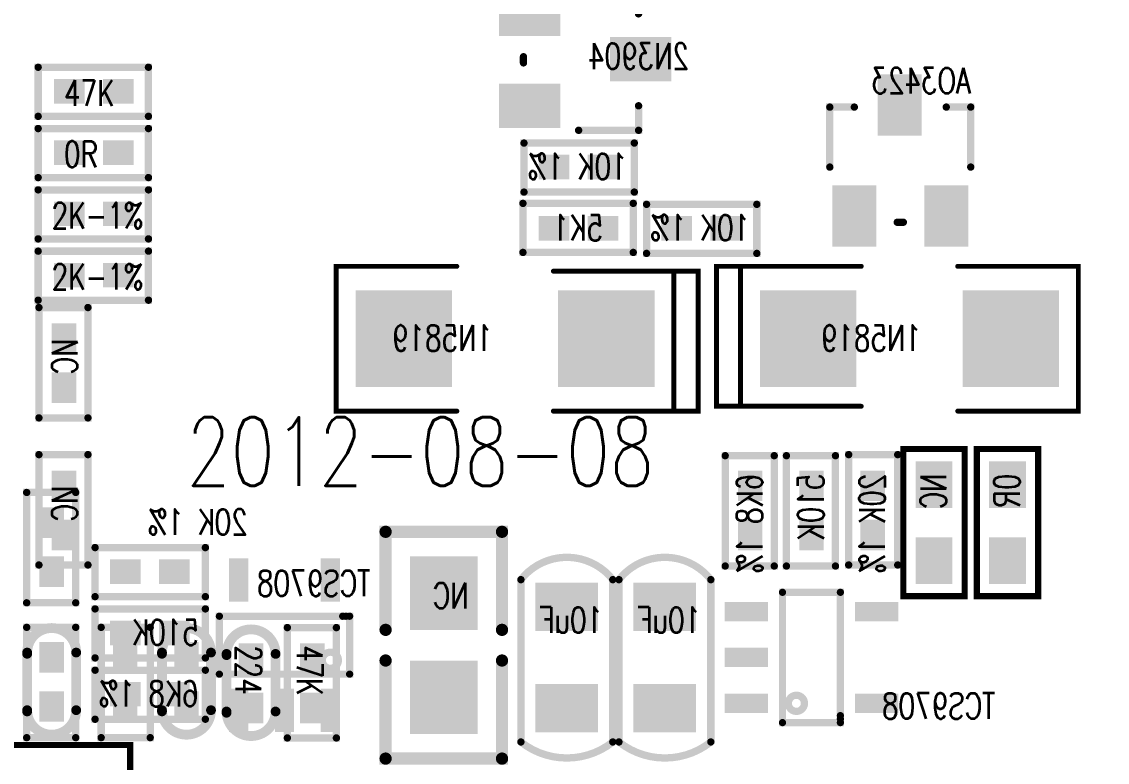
# Model space of a CAD drawing. Extents: x -10 to 105, y 1 to 70.
# Drawn here: x 19.44 to 41.95, y 19.93 to 35.27 of the extents above; entities that cross this region are included whole.
import ezdxf

# ---------------------------------------------------------------- set-up
doc = ezdxf.new("R2010")
doc.units = 0
doc.header["$MEASUREMENT"] = 0
doc.layers.get('0').update_dxf_attribs({"color": 4, "linetype": 'CONTINUOUS'})
for name, color, linetype in [('ATTRIBUTE_126', 56, 'CONTINUOUS'), ('ATTRIBUTE_129', 56, 'CONTINUOUS'), ('DRIL_PLTE_THRU_01', 16, 'CONTINUOUS'), ('DRIL_PLTE_THRU_02', 3, 'CONTINUOUS'), ('DRIL_PLTE_THRU_03', 96, 'CONTINUOUS'), ('DRIL_PLTE_THRU_04', 146, 'CONTINUOUS'), ('DRIL_PLTE_THRU_05', 2, 'CONTINUOUS'), ('DRIL_PLTE_THRU_06', 186, 'CONTINUOUS'), ('PADS_BOT', 150, 'CONTINUOUS'), ('PADS_INNER', 1, 'CONTINUOUS'), ('PADS_TOP', 1, 'CONTINUOUS'), ('PART_BOT_2DLINE_00', 56, 'CONTINUOUS'), ('PART_BOT_2DLINE_126', 56, 'CONTINUOUS'), ('PART_TOP_2DLINE_00', 56, 'CONTINUOUS'), ('TEXT_126', 56, 'CONTINUOUS')]:
    doc.layers.add(name, color=color, linetype=linetype)
doc.styles.add('W0$1016', font='simplex', dxfattribs={"width": 0.75})
doc.styles.add('W0$254', font='simplex', dxfattribs={"width": 0.75})

# ---------------------------------------------------------------- blocks, each defined once
blk = doc.blocks.new('SMOOTH_0$2032')
at = {"const_width": 0.1016}
blk.add_lwpolyline([(-0.0508, 0, 1), (0.0508, 0, 1)], format="xyb", close=True, dxfattribs=at)
blk = doc.blocks.new('PART_BODY_TOP_5733')
at = {"layer": 'PART_TOP_2DLINE_00', "const_width": 0.2032}
for points in [[(-0.6096, -0.508, -1), (-0.6096, 0.508)], [(0.5842, 0.508, -1), (0.5842, -0.508)]]:
    blk.add_lwpolyline(points, format="xyb", dxfattribs=at)
for points in [[(-0.6096, 0.508), (0.5842, 0.508)], [(-0.5842, -0.508), (0.6096, -0.508)]]:
    blk.add_lwpolyline(points, dxfattribs=at)
at = {"layer": 'PART_TOP_2DLINE_00'}
for p in [(-0.6096, 0.508), (-0.6096, 0.508), (0.5842, 0.508), (0.5842, 0.508), (-0.6096, -0.508), (-0.5842, -0.508), (0.5842, -0.508), (0.6096, -0.508)]:
    blk.add_blockref('SMOOTH_0$2032', p, dxfattribs=at)
blk = doc.blocks.new('DRIL_HOLE_0')
blk.add_lwpolyline([(0, 0, 1), (0, 0, 1)], format="xyb", close=True)
blk = doc.blocks.new('PAD_0')
blk.add_lwpolyline([(0, 0, 1), (0, 0, 1)], format="xyb", close=True)
blk = doc.blocks.new('PAD_2')
at = {"const_width": 0.508}
blk.add_lwpolyline([(-0.3175, 0), (0.3175, 0)], dxfattribs=at)
blk = doc.blocks.new('STK_TOP_8')
at = {"layer": 'DRIL_PLTE_THRU_01'}
blk.add_blockref('DRIL_HOLE_0', (0, 0), dxfattribs=at)
at = {"layer": 'DRIL_PLTE_THRU_02'}
blk.add_blockref('DRIL_HOLE_0', (0, 0), dxfattribs=at)
at = {"layer": 'DRIL_PLTE_THRU_03'}
blk.add_blockref('DRIL_HOLE_0', (0, 0), dxfattribs=at)
at = {"layer": 'DRIL_PLTE_THRU_04'}
blk.add_blockref('DRIL_HOLE_0', (0, 0), dxfattribs=at)
at = {"layer": 'DRIL_PLTE_THRU_05'}
blk.add_blockref('DRIL_HOLE_0', (0, 0), dxfattribs=at)
at = {"layer": 'DRIL_PLTE_THRU_06'}
blk.add_blockref('DRIL_HOLE_0', (0, 0), dxfattribs=at)
at = {"layer": 'PADS_BOT'}
blk.add_blockref('PAD_0', (0, 0), dxfattribs=at)
at = {"layer": 'PADS_INNER'}
blk.add_blockref('PAD_0', (0, 0), dxfattribs=at)
at = {"layer": 'PADS_TOP'}
blk.add_blockref('PAD_2', (0, 0), dxfattribs=at)
blk = doc.blocks.new('SYM_TOP_9')
for name, p in [('PART_BODY_TOP_5733', (0, 0)), ('STK_TOP_8', (-0.508, 0)), ('STK_TOP_8', (0.508, 0))]:
    blk.add_blockref(name, p)
blk = doc.blocks.new('PART_TOP_57')
blk.add_blockref('SYM_TOP_9', (0, 0))
blk = doc.blocks.new('PART_TOP_118')
blk.add_blockref('SYM_TOP_9', (0, 0))
blk = doc.blocks.new('SMOOTH_0$1524')
at = {"const_width": 0.0762}
blk.add_lwpolyline([(-0.0381, 0, 1), (0.0381, 0, 1)], format="xyb", close=True, dxfattribs=at)
blk = doc.blocks.new('PART_BODY_BOT_5731')
at = {"layer": 'PART_BOT_2DLINE_00', "const_width": 0.1524}
blk.add_lwpolyline([(-1.132078, -0.498094), (-1.132078, 0.517906), (1.153922, 0.517906), (1.153922, -0.498094)], close=True, dxfattribs=at)
at = {"layer": 'PART_BOT_2DLINE_00'}
for p in [(-1.132078, 0.517906), (1.153922, 0.517906), (-1.132078, -0.498094), (1.153922, -0.498094)]:
    blk.add_blockref('SMOOTH_0$1524', p, dxfattribs=at)
blk = doc.blocks.new('STK_BOT_8')
at = {"layer": 'DRIL_PLTE_THRU_01'}
blk.add_blockref('DRIL_HOLE_0', (0, 0), dxfattribs=at)
at = {"layer": 'DRIL_PLTE_THRU_02'}
blk.add_blockref('DRIL_HOLE_0', (0, 0), dxfattribs=at)
at = {"layer": 'DRIL_PLTE_THRU_03'}
blk.add_blockref('DRIL_HOLE_0', (0, 0), dxfattribs=at)
at = {"layer": 'DRIL_PLTE_THRU_04'}
blk.add_blockref('DRIL_HOLE_0', (0, 0), dxfattribs=at)
at = {"layer": 'DRIL_PLTE_THRU_05'}
blk.add_blockref('DRIL_HOLE_0', (0, 0), dxfattribs=at)
at = {"layer": 'DRIL_PLTE_THRU_06'}
blk.add_blockref('DRIL_HOLE_0', (0, 0), dxfattribs=at)
at = {"layer": 'PADS_BOT'}
blk.add_blockref('PAD_2', (0, 0), dxfattribs=at)
at = {"layer": 'PADS_INNER'}
blk.add_blockref('PAD_0', (0, 0), dxfattribs=at)
at = {"layer": 'PADS_TOP'}
blk.add_blockref('PAD_0', (0, 0), dxfattribs=at)
blk = doc.blocks.new('SYM_BOT_7')
for name, p in [('PART_BODY_BOT_5731', (0, 0)), ('STK_BOT_8', (-0.508, 0)), ('STK_BOT_8', (0.508, 0))]:
    blk.add_blockref(name, p)
blk = doc.blocks.new('PART_BOT_123')
blk.add_blockref('SYM_BOT_7', (0, 0))
blk = doc.blocks.new('PART_BODY_TOP_5731')
at = {"layer": 'PART_TOP_2DLINE_00', "const_width": 0.1524}
blk.add_lwpolyline([(-1.132078, -0.498094), (-1.132078, 0.517906), (1.153922, 0.517906), (1.153922, -0.498094)], close=True, dxfattribs=at)
at = {"layer": 'PART_TOP_2DLINE_00'}
for p in [(-1.132078, 0.517906), (1.153922, 0.517906), (-1.132078, -0.498094), (1.153922, -0.498094)]:
    blk.add_blockref('SMOOTH_0$1524', p, dxfattribs=at)
blk = doc.blocks.new('SYM_TOP_7')
for name, p in [('PART_BODY_TOP_5731', (0, 0)), ('STK_TOP_8', (-0.508, 0)), ('STK_TOP_8', (0.508, 0))]:
    blk.add_blockref(name, p)
blk = doc.blocks.new('PART_TOP_188')
blk.add_blockref('SYM_TOP_7', (0, 0))
blk = doc.blocks.new('PART_TOP_194')
blk.add_blockref('SYM_TOP_7', (0, 0))
at = {"layer": 'ATTRIBUTE_126', "style": 'W0$1016', "width": 0.75}
blk.add_text('47K', height=0.5334, rotation=180, dxfattribs=at).set_placement((0.79, 0.323))
blk = doc.blocks.new('PART_BOT_196')
blk.add_blockref('SYM_BOT_7', (0, 0))
blk = doc.blocks.new('PART_TOP_237')
blk.add_blockref('SYM_TOP_7', (0, 0))
at = {"layer": 'ATTRIBUTE_126', "style": 'W0$1016', "width": 0.75}
blk.add_text('NC', height=0.5334, rotation=180, dxfattribs=at).set_placement((0.508, 0.254))
blk = doc.blocks.new('PART_TOP_238')
blk.add_blockref('SYM_TOP_7', (0, 0))
at = {"layer": 'ATTRIBUTE_126', "style": 'W0$1016', "width": 0.75}
blk.add_text('2K-1%', height=0.5334, rotation=180, dxfattribs=at).set_placement((0.87376, 0.29972))
blk = doc.blocks.new('PART_TOP_239')
blk.add_blockref('SYM_TOP_7', (0, 0))
at = {"layer": 'ATTRIBUTE_126', "style": 'W0$1016', "width": 0.75}
blk.add_text('NC', height=0.5334, rotation=180, dxfattribs=at).set_placement((0.508, 0.254))
blk = doc.blocks.new('PART_TOP_240')
blk.add_blockref('SYM_TOP_7', (0, 0))
at = {"layer": 'ATTRIBUTE_126', "style": 'W0$1016', "width": 0.75}
blk.add_text('2K-1%', height=0.5334, rotation=180, dxfattribs=at).set_placement((0.87376, 0.29972))
blk = doc.blocks.new('PART_TOP_243')
blk.add_blockref('SYM_TOP_7', (0, 0))
at = {"layer": 'ATTRIBUTE_126', "style": 'W0$1016', "width": 0.75}
blk.add_text('0R', height=0.5334, rotation=180, dxfattribs=at).set_placement((0.61976, 0.29972))
blk = doc.blocks.new('PART_TOP_244')
blk.add_blockref('SYM_TOP_7', (0, 0))
at = {"layer": 'ATTRIBUTE_126', "style": 'W0$1016', "width": 0.75}
blk.add_text('47K', height=0.5334, rotation=180, dxfattribs=at).set_placement((0.61976, 0.29972))
blk = doc.blocks.new('PART_BOT_267')
blk.add_blockref('SYM_BOT_7', (0, 0))
at = {"layer": 'ATTRIBUTE_129', "style": 'W0$1016', "width": 0.75}
blk.add_text('20K 1%', height=0.5334, rotation=180, dxfattribs=at).set_placement((0.762, 0.254))
blk = doc.blocks.new('PART_BOT_269')
blk.add_blockref('SYM_BOT_7', (0, 0))
at = {"layer": 'ATTRIBUTE_129', "style": 'W0$1016', "width": 0.75}
blk.add_text('6K8 1%', height=0.5334, rotation=180, dxfattribs=at).set_placement((1.016, 0.254))
blk = doc.blocks.new('PART_BOT_270')
blk.add_blockref('SYM_BOT_7', (0, 0))
at = {"layer": 'ATTRIBUTE_129', "style": 'W0$1016', "width": 0.75}
blk.add_text('510K', height=0.5334, dxfattribs=at).set_placement((-0.762, -0.254))
blk = doc.blocks.new('SMOOTH_0$254')
at = {"const_width": 0.127}
blk.add_lwpolyline([(-0.0635, 0, 1), (0.0635, 0, 1)], format="xyb", close=True, dxfattribs=at)
blk = doc.blocks.new('PART_BODY_BOT_5760')
at = {"layer": 'PART_BOT_2DLINE_00', "const_width": 0.254}
for points in [[(-0.3175, 1.2065), (-2.3495, 1.2065), (-2.3495, -1.2065), (-0.3175, -1.2065)], [(0.3175, 1.2065), (2.3495, 1.2065), (2.3495, -1.2065), (0.3175, -1.2065)]]:
    blk.add_lwpolyline(points, dxfattribs=at)
at = {"layer": 'PART_BOT_2DLINE_00'}
for p in [(-2.3495, 1.2065), (-0.3175, 1.2065), (0.3175, 1.2065), (2.3495, 1.2065), (-2.3495, -1.2065), (-0.3175, -1.2065), (0.3175, -1.2065), (2.3495, -1.2065)]:
    blk.add_blockref('SMOOTH_0$254', p, dxfattribs=at)
blk = doc.blocks.new('PAD_31')
at = {"const_width": 1.397}
blk.add_lwpolyline([(-0.762, 0), (0.762, 0)], dxfattribs=at)
blk = doc.blocks.new('STK_BOT_44')
at = {"layer": 'DRIL_PLTE_THRU_01'}
blk.add_blockref('DRIL_HOLE_0', (0, 0), dxfattribs=at)
at = {"layer": 'DRIL_PLTE_THRU_02'}
blk.add_blockref('DRIL_HOLE_0', (0, 0), dxfattribs=at)
at = {"layer": 'DRIL_PLTE_THRU_03'}
blk.add_blockref('DRIL_HOLE_0', (0, 0), dxfattribs=at)
at = {"layer": 'DRIL_PLTE_THRU_04'}
blk.add_blockref('DRIL_HOLE_0', (0, 0), dxfattribs=at)
at = {"layer": 'DRIL_PLTE_THRU_05'}
blk.add_blockref('DRIL_HOLE_0', (0, 0), dxfattribs=at)
at = {"layer": 'DRIL_PLTE_THRU_06'}
blk.add_blockref('DRIL_HOLE_0', (0, 0), dxfattribs=at)
at = {"layer": 'PADS_BOT'}
blk.add_blockref('PAD_31', (0, 0), dxfattribs=at)
at = {"layer": 'PADS_INNER'}
blk.add_blockref('PAD_0', (0, 0), dxfattribs=at)
at = {"layer": 'PADS_TOP'}
blk.add_blockref('PAD_0', (0, 0), dxfattribs=at)
blk = doc.blocks.new('SYM_BOT_36')
for name, p in [('PART_BODY_BOT_5760', (0, 0)), ('STK_BOT_44', (-1.0795, 0)), ('STK_BOT_44', (1.0795, 0))]:
    blk.add_blockref(name, p)
blk = doc.blocks.new('PART_BOT_271')
blk.add_blockref('SYM_BOT_36', (0, 0))
at = {"layer": 'ATTRIBUTE_129', "style": 'W0$1016', "width": 0.75}
blk.add_text('NC', height=0.5334, rotation=270, dxfattribs=at).set_placement((0.762, 0.508))
blk = doc.blocks.new('PART_BOT_272')
blk.add_blockref('SYM_BOT_7', (0, 0))
at = {"layer": 'ATTRIBUTE_129', "style": 'W0$1016', "width": 0.75}
blk.add_text('20K 1%', height=0.5334, rotation=180, dxfattribs=at).set_placement((2.032, -0.762))
blk = doc.blocks.new('PART_BOT_273')
blk.add_blockref('SYM_BOT_7', (0, 0))
at = {"layer": 'ATTRIBUTE_129', "style": 'W0$1016', "width": 0.75}
blk.add_text('6K8 1%', height=0.5334, dxfattribs=at).set_placement((-0.762, -0.254))
blk = doc.blocks.new('PART_BOT_274')
blk.add_blockref('SYM_BOT_7', (0, 0))
at = {"layer": 'ATTRIBUTE_129', "style": 'W0$1016', "width": 0.75}
blk.add_text('510K', height=0.5334, rotation=180, dxfattribs=at).set_placement((1.016, 0.254))
blk = doc.blocks.new('SMOOTH_0$127')
at = {"const_width": 0.0635}
blk.add_lwpolyline([(-0.03175, 0, 1), (0.03175, 0, 1)], format="xyb", close=True, dxfattribs=at)
blk = doc.blocks.new('PART_BODY_BOT_5761')
at = {"layer": 'PART_BOT_2DLINE_00', "const_width": 0.127}
blk.add_lwpolyline([(-6.385, -8.509), (-6.385, -1.524), (-5.25, -1.524), (-5.25, 0.381), (-6.385, 0.381), (-6.385, 8.636), (6.315, 8.636), (6.315, -8.509)], close=True, dxfattribs=at)
at = {"layer": 'PART_BOT_2DLINE_00'}
blk.add_blockref('SMOOTH_0$127', (6.315, 8.636), dxfattribs=at)
blk = doc.blocks.new('SYM_BOT_37')
blk.add_blockref('PART_BODY_BOT_5761', (0, 0))
blk = doc.blocks.new('PART_BOT_306')
blk.add_blockref('SYM_BOT_37', (0, 0))
blk = doc.blocks.new('SMOOTH_0$150114')
at = {"const_width": 0.075057}
blk.add_lwpolyline([(-0.037528, 0, 1), (0.037528, 0, 1)], format="xyb", close=True, dxfattribs=at)
blk = doc.blocks.new('PART_BODY_BOT_5750')
at = {"layer": 'PART_BOT_2DLINE_126', "const_width": 0.15}
blk.add_lwpolyline([(-1.275, 0.6), (1.35, 0.6), (1.35, -0.6), (-1.35, -0.6), (-1.35, 0.6), (-1.206, 0.6)], close=True, dxfattribs=at)
blk.add_lwpolyline([(-0.783, -0.312, 1), (-1.117, -0.312, 1)], format="xyb", close=True, dxfattribs=at)
at = {"layer": 'PART_BOT_2DLINE_126'}
for p in [(-1.35, 0.6), (-1.275, 0.6), (-1.206, 0.6), (1.35, 0.6), (-1.35, -0.6), (1.35, -0.6)]:
    blk.add_blockref('SMOOTH_0$150114', p, dxfattribs=at)
blk = doc.blocks.new('PAD_21')
at = {"const_width": 0.4}
blk.add_lwpolyline([(-0.45, 0), (0.45, 0)], dxfattribs=at)
blk = doc.blocks.new('STK_BOT_31')
at = {"layer": 'DRIL_PLTE_THRU_01'}
blk.add_blockref('DRIL_HOLE_0', (0, 0), dxfattribs=at)
at = {"layer": 'DRIL_PLTE_THRU_02'}
blk.add_blockref('DRIL_HOLE_0', (0, 0), dxfattribs=at)
at = {"layer": 'DRIL_PLTE_THRU_03'}
blk.add_blockref('DRIL_HOLE_0', (0, 0), dxfattribs=at)
at = {"layer": 'DRIL_PLTE_THRU_04'}
blk.add_blockref('DRIL_HOLE_0', (0, 0), dxfattribs=at)
at = {"layer": 'DRIL_PLTE_THRU_05'}
blk.add_blockref('DRIL_HOLE_0', (0, 0), dxfattribs=at)
at = {"layer": 'DRIL_PLTE_THRU_06'}
blk.add_blockref('DRIL_HOLE_0', (0, 0), dxfattribs=at)
at = {"layer": 'PADS_BOT', "rotation": 90}
blk.add_blockref('PAD_21', (0, 0), dxfattribs=at)
at = {"layer": 'PADS_INNER'}
blk.add_blockref('PAD_0', (0, 0), dxfattribs=at)
at = {"layer": 'PADS_TOP'}
blk.add_blockref('PAD_0', (0, 0), dxfattribs=at)
blk = doc.blocks.new('SYM_BOT_26')
for name, p in [('STK_BOT_31', (-0.95, 1.35)), ('STK_BOT_31', (0.95, 1.35)), ('PART_BODY_BOT_5750', (0, 0)), ('STK_BOT_31', (-0.95, -1.35)), ('STK_BOT_31', (0, -1.35)), ('STK_BOT_31', (0.95, -1.35))]:
    blk.add_blockref(name, p)
blk = doc.blocks.new('PART_BOT_307')
blk.add_blockref('SYM_BOT_26', (0, 0))
at = {"layer": 'ATTRIBUTE_129', "style": 'W0$1016', "width": 0.75}
blk.add_text('TCS9708', height=0.5334, rotation=270, dxfattribs=at).set_placement((-1.27, 3.81))
blk = doc.blocks.new('PART_BOT_308')
blk.add_blockref('SYM_BOT_26', (0, 0))
at = {"layer": 'ATTRIBUTE_129', "style": 'W0$1016', "width": 0.75}
blk.add_text('TCS9708', height=0.5334, dxfattribs=at).set_placement((-1.778, 1.016))
blk = doc.blocks.new('PART_TOP_314')
blk.add_blockref('SYM_TOP_9', (0, 0))
at = {"layer": 'ATTRIBUTE_126', "style": 'W0$1016', "width": 0.75}
blk.add_text('224', height=0.5334, dxfattribs=at).set_placement((-0.79, -0.323))
blk = doc.blocks.new('PART_BODY_BOT_5732')
at = {"layer": 'PART_BOT_2DLINE_00', "const_width": 0.1524}
blk.add_lwpolyline([(-1.750822, 0.96266), (1.61183, 0.96266, -0.486113236), (1.61183, -0.94234), (-1.750822, -0.94234, -0.348726164)], format="xyb", close=True, dxfattribs=at)
at = {"layer": 'PART_BOT_2DLINE_00'}
for p in [(-1.750822, 0.96266), (1.61183, 0.96266), (-1.750822, -0.94234), (1.61183, -0.94234)]:
    blk.add_blockref('SMOOTH_0$1524', p, dxfattribs=at)
blk = doc.blocks.new('PAD_8')
at = {"const_width": 0.999998}
blk.add_lwpolyline([(-0.649986, 0), (0.649986, 0)], dxfattribs=at)
blk = doc.blocks.new('STK_BOT_9')
at = {"layer": 'DRIL_PLTE_THRU_01'}
blk.add_blockref('DRIL_HOLE_0', (0, 0), dxfattribs=at)
at = {"layer": 'DRIL_PLTE_THRU_02'}
blk.add_blockref('DRIL_HOLE_0', (0, 0), dxfattribs=at)
at = {"layer": 'DRIL_PLTE_THRU_03'}
blk.add_blockref('DRIL_HOLE_0', (0, 0), dxfattribs=at)
at = {"layer": 'DRIL_PLTE_THRU_04'}
blk.add_blockref('DRIL_HOLE_0', (0, 0), dxfattribs=at)
at = {"layer": 'DRIL_PLTE_THRU_05'}
blk.add_blockref('DRIL_HOLE_0', (0, 0), dxfattribs=at)
at = {"layer": 'DRIL_PLTE_THRU_06'}
blk.add_blockref('DRIL_HOLE_0', (0, 0), dxfattribs=at)
at = {"layer": 'PADS_BOT', "rotation": 90}
blk.add_blockref('PAD_8', (0, 0), dxfattribs=at)
at = {"layer": 'PADS_INNER'}
blk.add_blockref('PAD_0', (0, 0), dxfattribs=at)
at = {"layer": 'PADS_TOP'}
blk.add_blockref('PAD_0', (0, 0), dxfattribs=at)
blk = doc.blocks.new('SYM_BOT_8')
for name, p in [('STK_BOT_9', (-1.050036, 0.004572)), ('STK_BOT_9', (1.050036, 0.004572)), ('PART_BODY_BOT_5732', (0, 0))]:
    blk.add_blockref(name, p)
blk = doc.blocks.new('PART_BOT_334')
blk.add_blockref('SYM_BOT_8', (0, 0))
at = {"layer": 'ATTRIBUTE_129', "style": 'W0$1016', "width": 0.75}
blk.add_text('10uF', height=0.5334, rotation=270, dxfattribs=at).set_placement((0.508, 0.762))
blk = doc.blocks.new('PART_BOT_335')
blk.add_blockref('SYM_BOT_8', (0, 0))
at = {"layer": 'ATTRIBUTE_129', "style": 'W0$1016', "width": 0.75}
blk.add_text('10uF', height=0.5334, rotation=270, dxfattribs=at).set_placement((0.508, 0.762))
blk = doc.blocks.new('PART_BODY_BOT_5734')
at = {"layer": 'PART_BOT_2DLINE_00', "const_width": 0.127}
blk.add_lwpolyline([(-1.524, 0.635), (1.524, 0.635), (1.524, -0.635), (-1.524, -0.635)], close=True, dxfattribs=at)
at = {"layer": 'PART_BOT_2DLINE_00'}
for p in [(-1.524, 0.635), (1.524, 0.635), (-1.524, -0.635), (1.524, -0.635)]:
    blk.add_blockref('SMOOTH_0$127', p, dxfattribs=at)
blk = doc.blocks.new('PAD_3')
at = {"const_width": 0.762}
blk.add_lwpolyline([(-0.4826, 0), (0.4826, 0)], dxfattribs=at)
blk = doc.blocks.new('STK_BOT_10')
at = {"layer": 'DRIL_PLTE_THRU_01'}
blk.add_blockref('DRIL_HOLE_0', (0, 0), dxfattribs=at)
at = {"layer": 'DRIL_PLTE_THRU_02'}
blk.add_blockref('DRIL_HOLE_0', (0, 0), dxfattribs=at)
at = {"layer": 'DRIL_PLTE_THRU_03'}
blk.add_blockref('DRIL_HOLE_0', (0, 0), dxfattribs=at)
at = {"layer": 'DRIL_PLTE_THRU_04'}
blk.add_blockref('DRIL_HOLE_0', (0, 0), dxfattribs=at)
at = {"layer": 'DRIL_PLTE_THRU_05'}
blk.add_blockref('DRIL_HOLE_0', (0, 0), dxfattribs=at)
at = {"layer": 'DRIL_PLTE_THRU_06'}
blk.add_blockref('DRIL_HOLE_0', (0, 0), dxfattribs=at)
at = {"layer": 'PADS_BOT'}
blk.add_blockref('PAD_3', (0, 0), dxfattribs=at)
at = {"layer": 'PADS_INNER'}
blk.add_blockref('PAD_0', (0, 0), dxfattribs=at)
at = {"layer": 'PADS_TOP'}
blk.add_blockref('PAD_0', (0, 0), dxfattribs=at)
blk = doc.blocks.new('SYM_BOT_10')
for name, p in [('PART_BODY_BOT_5734', (0, 0)), ('STK_BOT_10', (-0.7874, 0)), ('STK_BOT_10', (0.7874, 0))]:
    blk.add_blockref(name, p)
blk = doc.blocks.new('PART_BOT_345')
blk.add_blockref('SYM_BOT_10', (0, 0))
at = {"layer": 'ATTRIBUTE_129', "style": 'W0$1016', "width": 0.75}
blk.add_text('0R', height=0.5334, rotation=180, dxfattribs=at).set_placement((1.016, 0.254))
blk = doc.blocks.new('PART_BOT_346')
blk.add_blockref('SYM_BOT_10', (0, 0))
at = {"layer": 'ATTRIBUTE_129', "style": 'W0$1016', "width": 0.75}
blk.add_text('NC', height=0.5334, rotation=180, dxfattribs=at).set_placement((1.016, 0.254))
blk = doc.blocks.new('SMOOTH_0$1016')
at = {"const_width": 0.0508}
blk.add_lwpolyline([(-0.0254, 0, 1), (0.0254, 0, 1)], format="xyb", close=True, dxfattribs=at)
blk = doc.blocks.new('PART_BODY_BOT_5778')
at = {"layer": 'PART_BOT_2DLINE_126', "const_width": 0.102}
for points in [[(-1, 1.4), (-4, 1.4), (-4, -1.5), (-1, -1.5)], [(-3, 1.4), (-3.5, 1.4), (-3.5, -1.5), (-3, -1.5)], [(1, -1.5), (3.5, -1.5), (3.5, 1.5), (1, 1.5)]]:
    blk.add_lwpolyline(points, dxfattribs=at)
at = {"layer": 'PART_BOT_2DLINE_126'}
for p in [(-4, 1.4), (-3.5, 1.4), (-3, 1.4), (-1, 1.4), (1, 1.5), (3.5, 1.5), (-4, -1.5), (-3.5, -1.5), (-3, -1.5), (-1, -1.5), (1, -1.5), (3.5, -1.5)]:
    blk.add_blockref('SMOOTH_0$1016', p, dxfattribs=at)
blk = doc.blocks.new('PAD_46')
at = {"const_width": 2}
blk.add_lwpolyline([(-1, 0), (1, 0)], dxfattribs=at)
blk = doc.blocks.new('STK_BOT_69')
at = {"layer": 'DRIL_PLTE_THRU_01'}
blk.add_blockref('DRIL_HOLE_0', (0, 0), dxfattribs=at)
at = {"layer": 'DRIL_PLTE_THRU_02'}
blk.add_blockref('DRIL_HOLE_0', (0, 0), dxfattribs=at)
at = {"layer": 'DRIL_PLTE_THRU_03'}
blk.add_blockref('DRIL_HOLE_0', (0, 0), dxfattribs=at)
at = {"layer": 'DRIL_PLTE_THRU_04'}
blk.add_blockref('DRIL_HOLE_0', (0, 0), dxfattribs=at)
at = {"layer": 'DRIL_PLTE_THRU_05'}
blk.add_blockref('DRIL_HOLE_0', (0, 0), dxfattribs=at)
at = {"layer": 'DRIL_PLTE_THRU_06'}
blk.add_blockref('DRIL_HOLE_0', (0, 0), dxfattribs=at)
at = {"layer": 'PADS_BOT'}
blk.add_blockref('PAD_46', (0, 0), dxfattribs=at)
at = {"layer": 'PADS_INNER'}
blk.add_blockref('PAD_0', (0, 0), dxfattribs=at)
at = {"layer": 'PADS_TOP'}
blk.add_blockref('PAD_0', (0, 0), dxfattribs=at)
blk = doc.blocks.new('SYM_BOT_54')
for name, p in [('PART_BODY_BOT_5778', (0, 0)), ('STK_BOT_69', (-2.1, 0)), ('STK_BOT_69', (2.1, 0))]:
    blk.add_blockref(name, p)
blk = doc.blocks.new('PART_BOT_362')
blk.add_blockref('SYM_BOT_54', (0, 0))
at = {"layer": 'ATTRIBUTE_129', "style": 'W0$1016', "width": 0.75}
blk.add_text('1N5819', height=0.5334, rotation=180, dxfattribs=at).set_placement((0.254, 0.254))
blk = doc.blocks.new('PART_BOT_363')
blk.add_blockref('SYM_BOT_54', (0, 0))
at = {"layer": 'ATTRIBUTE_129', "style": 'W0$1016', "width": 0.75}
blk.add_text('1N5819', height=0.5334, dxfattribs=at).set_placement((0.254, -0.254))
blk = doc.blocks.new('PART_BODY_BOT_5754')
at = {"layer": 'PART_BOT_2DLINE_126', "const_width": 0.152}
for points in [[(0, 2.259), (-0.508, 2.259), (-0.508, 1.016)], [(1.905, 2.259), (2.413, 2.259), (2.413, 1.016)], [(0.889, -0.127), (1.016, -0.127)]]:
    blk.add_lwpolyline(points, dxfattribs=at)
at = {"layer": 'PART_BOT_2DLINE_126'}
for p in [(-0.508, 2.259), (0, 2.259), (1.905, 2.259), (2.413, 2.259), (-0.508, 1.016), (2.413, 1.016), (0.889, -0.127), (1.016, -0.127)]:
    blk.add_blockref('SMOOTH_0$1524', p, dxfattribs=at)
blk = doc.blocks.new('PAD_28')
at = {"const_width": 0.914}
blk.add_lwpolyline([(-0.635, 0), (0.635, 0)], dxfattribs=at)
blk = doc.blocks.new('STK_BOT_39')
at = {"layer": 'DRIL_PLTE_THRU_01'}
blk.add_blockref('DRIL_HOLE_0', (0, 0), dxfattribs=at)
at = {"layer": 'DRIL_PLTE_THRU_02'}
blk.add_blockref('DRIL_HOLE_0', (0, 0), dxfattribs=at)
at = {"layer": 'DRIL_PLTE_THRU_03'}
blk.add_blockref('DRIL_HOLE_0', (0, 0), dxfattribs=at)
at = {"layer": 'DRIL_PLTE_THRU_04'}
blk.add_blockref('DRIL_HOLE_0', (0, 0), dxfattribs=at)
at = {"layer": 'DRIL_PLTE_THRU_05'}
blk.add_blockref('DRIL_HOLE_0', (0, 0), dxfattribs=at)
at = {"layer": 'DRIL_PLTE_THRU_06'}
blk.add_blockref('DRIL_HOLE_0', (0, 0), dxfattribs=at)
at = {"layer": 'PADS_BOT', "rotation": 90}
blk.add_blockref('PAD_28', (0, 0), dxfattribs=at)
at = {"layer": 'PADS_INNER'}
blk.add_blockref('PAD_0', (0, 0), dxfattribs=at)
at = {"layer": 'PADS_TOP'}
blk.add_blockref('PAD_0', (0, 0), dxfattribs=at)
blk = doc.blocks.new('SYM_BOT_30')
for name, p in [('STK_BOT_39', (0.9652, 2.29997)), ('PART_BODY_BOT_5754', (0, 0)), ('STK_BOT_39', (0, 0)), ('STK_BOT_39', (1.905, 0))]:
    blk.add_blockref(name, p)
blk = doc.blocks.new('PART_BOT_380')
blk.add_blockref('SYM_BOT_30', (0, 0))
at = {"layer": 'ATTRIBUTE_129', "style": 'W0$1016', "width": 0.75}
blk.add_text('2N3904', height=0.5334, rotation=270, dxfattribs=at).set_placement((0.762, 3.302))
blk = doc.blocks.new('PART_BOT_381')
blk.add_blockref('SYM_BOT_7', (0, 0))
at = {"layer": 'ATTRIBUTE_129', "style": 'W0$1016', "width": 0.75}
blk.add_text('10K 1%', height=0.5334, rotation=180, dxfattribs=at).set_placement((1.016, 0.254))
blk = doc.blocks.new('PART_BOT_382')
blk.add_blockref('SYM_BOT_30', (0, 0))
at = {"layer": 'ATTRIBUTE_129', "style": 'W0$1016', "width": 0.75}
blk.add_text('AO3423', height=0.5334, dxfattribs=at).set_placement((-0.508, 2.54))
blk = doc.blocks.new('PART_BOT_383')
blk.add_blockref('SYM_BOT_7', (0, 0))
at = {"layer": 'ATTRIBUTE_129', "style": 'W0$1016', "width": 0.75}
blk.add_text('10K 1%', height=0.5334, rotation=180, dxfattribs=at).set_placement((1.016, 0.254))
blk = doc.blocks.new('PART_BOT_384')
blk.add_blockref('SYM_BOT_7', (0, 0))
at = {"layer": 'ATTRIBUTE_129', "style": 'W0$1016', "width": 0.75}
blk.add_text('5K1', height=0.5334, dxfattribs=at).set_placement((-0.508, -0.254))

msp = doc.modelspace()

# ---------------------------------------------------------------- block references
at = {"xscale": -1}
for name, p, rotation in [('PART_BOT_380', (29.972, 33.528), 270), ('PART_BOT_381', (30.988, 32.258), 180), ('PART_BOT_383', (33.528, 30.988), 180), ('PART_BOT_362', (37.846, 28.702), 180), ('PART_BOT_273', (34.544, 25.146), 90), ('PART_BOT_270', (35.814, 25.146), 90), ('PART_BOT_267', (37.084, 25.146), 270), ('PART_BOT_346', (38.354, 24.892), 270), ('PART_BOT_345', (39.878, 24.892), 270), ('PART_BOT_196', (20.066, 24.384), 90), ('PART_BOT_272', (22.098, 23.876), 180), ('PART_BOT_271', (28.194, 22.352), 270), ('PART_BOT_335', (30.734, 22.098), 270), ('PART_BOT_334', (32.766, 22.098), 270), ('PART_BOT_307', (35.814, 22.098), 270), ('PART_BOT_274', (22.098, 22.606), 180), ('PART_BOT_123', (20.066, 21.59), 90), ('PART_BOT_269', (22.098, 21.336), 180), ('PART_BOT_306', (13.056, 13.97), 270)]:
    msp.add_blockref(name, p, dxfattribs=dict(at, rotation=rotation))
for name, p in [('PART_BOT_382', (38.608, 31.242)), ('PART_BOT_384', (30.988, 30.988)), ('PART_BOT_363', (29.464, 28.702)), ('PART_BOT_308', (24.892, 22.352))]:
    msp.add_blockref(name, p, dxfattribs=at)
for name, p, rotation in [('PART_TOP_244', (20.94, 33.828), 180), ('PART_TOP_243', (20.94, 32.558), 180), ('PART_TOP_240', (20.94, 31.288), 180), ('PART_TOP_238', (20.94, 30.018), 180), ('PART_TOP_239', (20.32, 28.194), 90), ('PART_TOP_237', (20.32, 25.146), 90), ('PART_TOP_118', (20.066, 21.59), 270), ('PART_TOP_188', (21.59, 21.59), 270), ('PART_TOP_57', (22.86, 21.59), 270), ('PART_TOP_314', (24.199, 21.562), 270), ('PART_TOP_194', (25.469, 21.562), 90)]:
    msp.add_blockref(name, p, dxfattribs=dict(rotation=rotation))

# ---------------------------------------------------------------- texts
at = {"layer": 'TEXT_126', "style": 'W0$254', "width": 0.75}
msp.add_text('2012-08-08', height=1.4224, dxfattribs=at).set_placement((22.86, 25.654))

doc.saveas('drawing.dxf')
